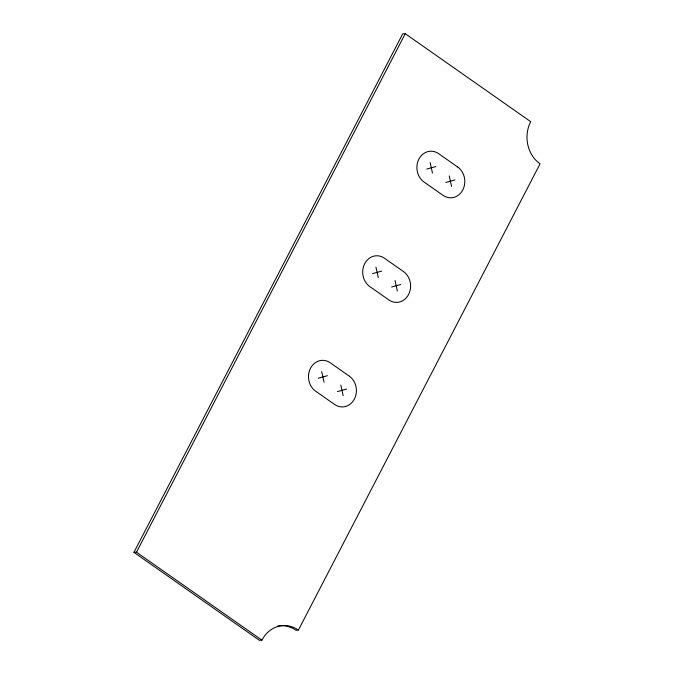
<?xml version="1.0" encoding="UTF-8"?>
<svg xmlns="http://www.w3.org/2000/svg" width="674" height="674" viewBox="0 0 674 674"><rect width="100%" height="100%" fill="white"/><g stroke="black" fill="none" stroke-linecap="round" stroke-linejoin="round"><path stroke-width="1.01" d="M133.941 552.343L402.707 33.852L405.251 33.7L530.699 121.657A30.692 26.598 86.7 0 0 540.059 163.858L298.397 630.072A30.692 26.598 86.7 0 0 261.942 640.148L259.389 640.3L133.941 552.343L136.493 552.191L261.942 640.148M136.493 552.191L405.251 33.7M426.752 169.073L435.859 166.545M445.834 182.452L454.95 179.933M372.545 273.636L381.661 271.117M391.636 287.023L400.744 284.504M318.339 378.207L327.454 375.688M337.43 391.594L346.546 389.075M298.397 630.072L295.852 630.215A30.692 26.598 86.7 0 0 277.705 626.053M449.221 175.914L451.563 186.471M430.138 162.535L432.472 173.083M395.023 280.485L397.357 291.042M375.932 267.106L378.274 277.654M340.817 385.056L343.159 395.604M321.725 371.677L324.068 382.225M457.73 167.034L438.648 153.647A16.623 14.407 86.7 0 0 418.899 159.106A16.623 14.407 86.7 0 0 423.963 181.972L443.054 195.35A16.623 14.407 86.7 0 0 462.802 189.891A16.623 14.407 86.7 0 0 457.73 167.034M403.532 271.605L384.441 258.218A16.623 14.407 86.7 0 0 364.693 263.677A16.623 14.407 86.7 0 0 369.765 286.543L388.847 299.922A16.623 14.407 86.7 0 0 408.596 294.462A16.623 14.407 86.7 0 0 403.532 271.605M349.326 376.168L330.235 362.789A16.623 14.407 86.7 0 0 310.487 368.248A16.623 14.407 86.7 0 0 315.558 391.105L334.649 404.493A16.623 14.407 86.7 0 0 354.389 399.033A16.623 14.407 86.7 0 0 349.326 376.168"/></g></svg>
